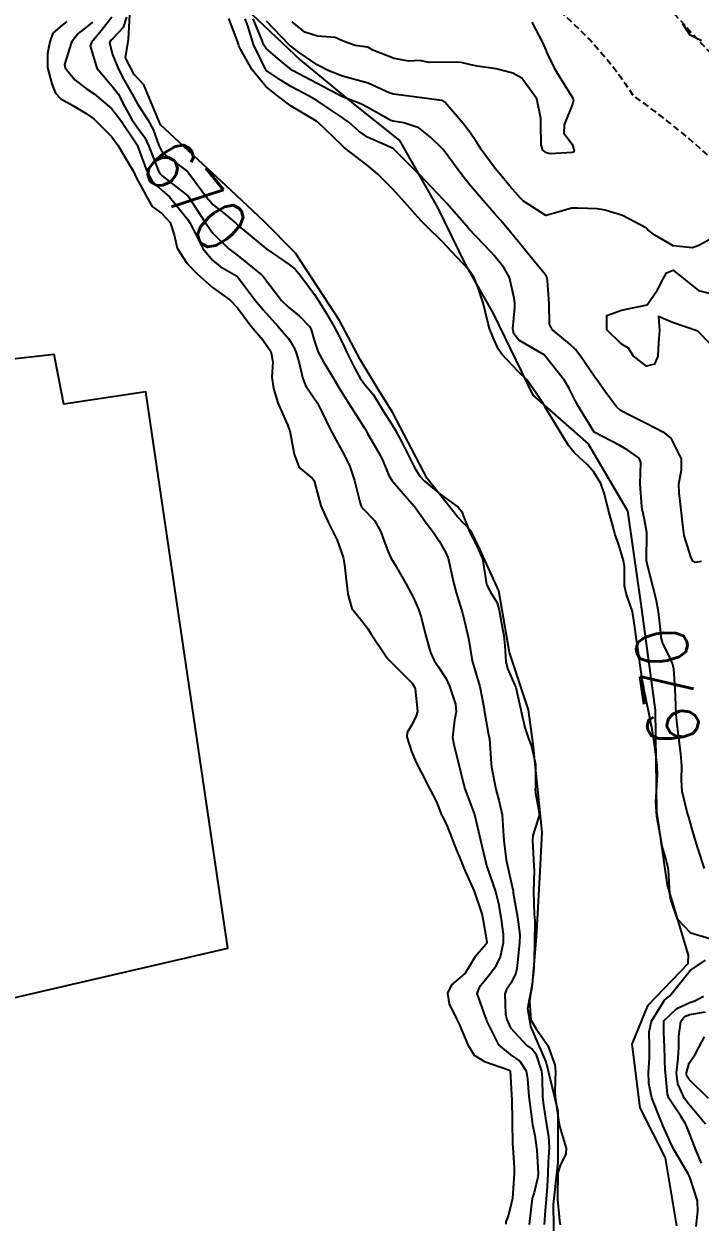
# Model space of a CAD drawing. Header units: metres. Extents: x 292545 to 299085, y 7450245 to 7463078.
# Drawn here: x 296339.5 to 296392.4, y 7455605.3 to 7455698.9 of the extents above; entities that cross this region are included whole.
import ezdxf
from ezdxf.enums import TextEntityAlignment as Align

# ---------------------------------------------------------------- set-up
doc = ezdxf.new("R2010")
doc.units = ezdxf.units.M
doc.linetypes.add('DASHED', pattern=[0.75, 0.5, -0.25])
for name, color, linetype in [('Cotas', 45, 'Continuous'), ('Curvas de Nivel 1m', 11, 'Continuous'), ('Curvas de Nivel 5m', 15, 'Continuous'), ('Edificações', 30, 'Continuous'), ('Hidrografia', 140, 'Continuous'), ('Vias Secundárias', 230, 'DASHED')]:
    doc.layers.add(name, color=color, linetype=linetype)
doc.styles.add('Style-STANDARD', font='STANDARD.shx')

msp = doc.modelspace()

# ---------------------------------------------------------------- linework, layer by layer
at = {"layer": 'Curvas de Nivel 1m', "flags": 128}
for points, elevation in [([(296347.563, 7455699.469), (296347.286, 7455698.677), (296346.478, 7455697.822), (296346.303, 7455697.654), (296346.234, 7455697.482), (296346.464, 7455696.553), (296346.89, 7455695.476), (296347.366, 7455694.549), (296347.991, 7455693.464), (296348.421, 7455692.695), (296349.225, 7455691.448), (296349.649, 7455690.695), (296350.077, 7455689.435), (296350.374, 7455688.861), (296352.322, 7455687.41), (296352.353, 7455687.381), (296353.798, 7455685.395), (296354.327, 7455684.8), (296355.135, 7455684.192), (296356.107, 7455683.363), (296356.31, 7455683.172), (296357.35, 7455682.297), (296358.286, 7455681.513), (296358.511, 7455681.338), (296360.271, 7455680.133), (296360.723, 7455679.768), (296361.114, 7455679.307), (296362.241, 7455677.797), (296362.592, 7455677.286), (296363.19, 7455676.313), (296363.783, 7455675.274), (296364.205, 7455674.473), (296364.603, 7455673.67), (296364.779, 7455673.264), (296365.365, 7455672.068), (296365.827, 7455671.253), (296366.158, 7455670.793), (296366.861, 7455669.95), (296367.298, 7455669.233), (296367.609, 7455668.7), (296368.13, 7455667.901), (296368.544, 7455667.216), (296369.072, 7455666.247), (296369.595, 7455665.205), (296370.083, 7455664.222), (296370.477, 7455663.594), (296370.852, 7455663.188), (296372.058, 7455662.184), (296373.462, 7455661.156), (296373.736, 7455660.851), (296374.033, 7455660.133), (296374.406, 7455659.146), (296374.86, 7455658.296), (296375.38, 7455657.136), (296375.633, 7455655.479), (296375.692, 7455655.133), (296375.967, 7455654.565), (296376.522, 7455653.685), (296376.69, 7455653.119), (296376.838, 7455652.218), (296377.042, 7455651.113), (296377.121, 7455650.318), (296377.199, 7455649.111), (296377.334, 7455648.545), (296377.885, 7455647.292), (296377.97, 7455647.099), (296378.015, 7455646.964), (296378.436, 7455645.101), (296378.68, 7455643.936), (296378.966, 7455643.093), (296379.215, 7455642.478), (296379.508, 7455641.085), (296379.509, 7455639.362), (296379.497, 7455639.084), (296379.519, 7455638.823), (296379.766, 7455637.41), (296379.813, 7455637.08), (296379.811, 7455637.031), (296379.76, 7455636.868), (296379.321, 7455635.505), (296379.278, 7455635.087), (296379.301, 7455634.659), (296379.394, 7455633.085), (296379.4, 7455632.775), (296379.363, 7455631.085), (296379.408, 7455629.343), (296379.438, 7455629.083), (296379.455, 7455628.878), (296379.443, 7455627.083), (296379.444, 7455626.886), (296379.392, 7455625.083), (296379.204, 7455623.48), (296379.129, 7455623.087), (296379.055, 7455622.555), (296379.161, 7455621.086), (296379.562, 7455620.372), (296380.478, 7455619.071), (296381.017, 7455617.576), (296381.075, 7455617.064), (296381.037, 7455615.535), (296381.05, 7455615.065), (296381.308, 7455613.229), (296381.338, 7455613.061), (296381.467, 7455612.517), (296381.908, 7455611.055), (296381.896, 7455610.605), (296381.432, 7455609.695), (296381.281, 7455609.205), (296381.269, 7455609.062), (296381.227, 7455607.24), (296381.229, 7455607.062), (296381.386, 7455605.378), (296381.434, 7455605.059)], 669), ([(296393.143, 7455627.43), (296391.652, 7455627.868), (296390.618, 7455628.95), (296390.068, 7455630.575), (296390.022, 7455630.957), (296389.905, 7455632.764), (296389.877, 7455632.958), (296389.719, 7455633.592), (296389.429, 7455634.664), (296389.375, 7455634.965), (296389.297, 7455635.41), (296388.997, 7455636.971), (296388.924, 7455638.122), (296388.982, 7455638.972), (296389.048, 7455640.224), (296389.016, 7455640.972), (296388.886, 7455642.037), (296388.765, 7455642.976), (296388.639, 7455643.776), (296388.394, 7455644.982), (296387.997, 7455646.872), (296387.98, 7455646.989), (296387.973, 7455647.078), (296387.889, 7455647.564), (296387.672, 7455648.992), (296387.637, 7455649.262), (296387.387, 7455650.995), (296387.314, 7455651.615), (296387.096, 7455652.999), (296386.64, 7455654.33), (296386.472, 7455655.005), (296386.463, 7455656.539), (296386.4, 7455657.006), (296386.016, 7455658.305), (296385.754, 7455659.013), (296385.628, 7455659.413), (296385.188, 7455661.019), (296384.899, 7455662.183), (296384.62, 7455663.025), (296384.082, 7455663.894), (296383.544, 7455664.495), (296382.947, 7455665.047), (296382.51, 7455665.467), (296382.102, 7455665.995), (296381.448, 7455667.067), (296380.354, 7455668.863), (296380.228, 7455669.079), (296380.144, 7455669.235), (296378.856, 7455671.093), (296378.173, 7455671.783), (296376.884, 7455673.12), (296376.61, 7455673.537), (296376.206, 7455674.43), (296375.921, 7455675.133), (296375.812, 7455675.539), (296375.415, 7455677.138), (296375.007, 7455678.387), (296374.687, 7455679.146), (296374.269, 7455679.737), (296372.954, 7455681.163), (296372.293, 7455681.856), (296370.949, 7455683.19), (296370.63, 7455683.51), (296370.319, 7455683.844), (296369.107, 7455685.212), (296368.341, 7455686.054), (296367.165, 7455687.232), (296366.363, 7455687.897), (296364.603, 7455689.267), (296364.482, 7455689.366), (296364.385, 7455689.457), (296362.487, 7455691.289), (296362.404, 7455691.35), (296362.265, 7455691.431), (296360.421, 7455692.525), (296359.362, 7455693.326), (296358.835, 7455693.732), (296358.44, 7455694.068), (296357.383, 7455695.351), (296356.469, 7455696.969), (296356.345, 7455697.235), (296356.297, 7455697.363), (296356.238, 7455697.602), (296355.563, 7455699.374)], 669), ([(296392.492, 7455656.933), (296391.992, 7455656.838), (296391.801, 7455656.942), (296391.66, 7455657.281), (296391.133, 7455658.949), (296390.999, 7455659.985), (296390.911, 7455660.951), (296390.733, 7455662.283), (296390.722, 7455662.954), (296390.937, 7455664.099), (296390.92, 7455664.952), (296390.109, 7455666.56), (296389.628, 7455666.965), (296388.124, 7455667.731), (296386.707, 7455668.429), (296386.139, 7455668.752), (296385.85, 7455669.013), (296384.94, 7455670.237), (296384.376, 7455671.028), (296384.167, 7455671.332), (296382.993, 7455673.048), (296382.634, 7455673.49), (296382.202, 7455673.915), (296381.582, 7455674.435), (296380.812, 7455675.071), (296380.612, 7455675.47), (296380.58, 7455677.075), (296380.453, 7455678.885), (296380.437, 7455679.077), (296380.387, 7455679.201), (296380.266, 7455679.348), (296378.832, 7455681.095), (296378.293, 7455681.77), (296377.199, 7455683.117), (296376.792, 7455683.597), (296376.323, 7455684.125), (296375.437, 7455685.139), (296374.346, 7455686.426), (296373.749, 7455687.156), (296372.381, 7455689.017), (296372.248, 7455689.172), (296371.3, 7455690.095), (296370.399, 7455690.825), (296369.236, 7455691.212), (296368.404, 7455691.344), (296368.223, 7455691.404), (296366.415, 7455692.426), (296365.874, 7455692.705), (296364.423, 7455693.246), (296364.371, 7455693.271), (296362.443, 7455694.301), (296360.517, 7455695.309), (296360.453, 7455695.35), (296359.385, 7455696.249), (296358.47, 7455697.025), (296358.265, 7455697.342), (296358.159, 7455697.661), (296357.464, 7455699.35)], 671), ([(296342.892, 7455699.129), (296342.493, 7455698.836), (296341.805, 7455698.215), (296341.56, 7455697.539), (296341.381, 7455696.624), (296341.368, 7455695.541), (296341.715, 7455694.263), (296341.995, 7455693.534), (296342.426, 7455693.097), (296343.371, 7455692.563), (296344.409, 7455691.936), (296345.025, 7455691.494), (296346.39, 7455690.151), (296346.865, 7455689.475), (296347.63, 7455688.201), (296348.068, 7455687.463), (296348.347, 7455686.894), (296348.845, 7455685.96), (296349.104, 7455685.448), (296349.549, 7455684.665), (296350.32, 7455684.138), (296350.963, 7455683.424), (296351.27, 7455682.449), (296351.502, 7455681.418), (296352.271, 7455680.235), (296353.083, 7455679.402), (296354.253, 7455678.368), (296354.818, 7455677.951), (296355.639, 7455677.369), (296356.234, 7455676.74), (296357.263, 7455675.349), (296358.202, 7455674.262), (296358.829, 7455673.334), (296358.981, 7455672.532), (296358.919, 7455671.332), (296359.037, 7455670.448), (296359.379, 7455669.328), (296360.126, 7455667.605), (296360.214, 7455667.409), (296360.249, 7455667.318), (296360.313, 7455667.124), (296360.667, 7455665.311), (296361.054, 7455664.277), (296362.074, 7455663.429), (296362.186, 7455663.289), (296362.243, 7455663.115), (296362.737, 7455661.283), (296363.308, 7455659.999), (296363.686, 7455659.273), (296364.016, 7455658.584), (296364.489, 7455657.265), (296364.597, 7455656.661), (296364.751, 7455655.262), (296364.846, 7455654.379), (296365.174, 7455653.258), (296365.943, 7455652.285), (296366.4, 7455651.706), (296366.665, 7455651.239), (296367.906, 7455649.41), (296368.069, 7455649.218), (296369.885, 7455647.397), (296370.021, 7455647.199), (296370.11, 7455646.967), (296370.296, 7455645.196), (296370.199, 7455644.847), (296369.842, 7455644.149), (296369.5, 7455643.54), (296369.455, 7455643.204), (296369.822, 7455642.073), (296370.204, 7455641.196), (296370.606, 7455640.387), (296371.246, 7455639.185), (296371.772, 7455638.127), (296372.031, 7455637.441), (296372.146, 7455637.174), (296372.556, 7455636.362), (296373.032, 7455635.161), (296373.226, 7455634.655), (296373.716, 7455633.494), (296373.83, 7455633.149), (296373.909, 7455632.95), (296374.736, 7455631.14), (296375.275, 7455629.527), (296375.366, 7455629.133), (296375.648, 7455627.646), (296375.715, 7455627.129), (296375.704, 7455627.068), (296375.641, 7455626.98), (296374.776, 7455625.994), (296374.292, 7455625.143), (296374.02, 7455624.742), (296373.611, 7455624.381), (296372.946, 7455623.817), (296372.636, 7455623.164), (296372.765, 7455622.343), (296373.334, 7455621.154), (296373.566, 7455620.698), (296374.242, 7455619.143), (296374.717, 7455618.325), (296375.53, 7455617.823), (296377.473, 7455617.161), (296377.523, 7455617.137), (296377.547, 7455617.11), (296377.639, 7455615.243), (296377.65, 7455615.108), (296377.661, 7455614.947), (296377.683, 7455613.107), (296377.73, 7455611.38), (296377.747, 7455611.106), (296377.845, 7455609.512), (296377.838, 7455609.104), (296377.813, 7455608.718), (296377.707, 7455607.105), (296377.389, 7455605.735), (296377.201, 7455605.296), (296377.197, 7455605.112)], 672), ([(296344.901, 7455699.092), (296344.491, 7455698.736), (296343.785, 7455698.209), (296343.268, 7455697.518), (296342.708, 7455695.779), (296342.748, 7455695.526), (296343.519, 7455694.59), (296344.437, 7455693.881), (296345.016, 7455693.494), (296346.415, 7455692.3), (296347.052, 7455691.474), (296348.383, 7455689.504), (296348.4, 7455689.477), (296348.408, 7455689.46), (296348.421, 7455689.42), (296349.134, 7455687.448), (296349.558, 7455686.655), (296350.338, 7455685.927), (296350.914, 7455685.424), (296352.316, 7455683.675), (296352.493, 7455683.408), (296352.715, 7455682.998), (296353.526, 7455681.398), (296354.274, 7455680.475), (296354.884, 7455679.996), (296355.971, 7455679.364), (296356.157, 7455679.257), (296356.261, 7455679.15), (296357.619, 7455677.346), (296358.232, 7455676.593), (296359.374, 7455675.328), (296360.203, 7455674.352), (296360.614, 7455673.731), (296360.79, 7455673.311), (296361.039, 7455672.448), (296361.298, 7455671.303), (296361.545, 7455670.688), (296362.148, 7455669.795), (296362.478, 7455669.287), (296362.84, 7455668.579), (296363.462, 7455667.277), (296364.106, 7455666.119), (296364.575, 7455665.265), (296365.004, 7455664.34), (296365.38, 7455663.257), (296365.808, 7455661.491), (296365.89, 7455661.252), (296366.041, 7455661.037), (296366.932, 7455660.137), (296367.438, 7455659.229), (296367.598, 7455658.805), (296368.007, 7455657.675), (296368.222, 7455657.218), (296368.558, 7455656.651), (296369.38, 7455655.206), (296369.962, 7455654.128), (296370.363, 7455653.196), (296370.571, 7455652.57), (296370.924, 7455651.19), (296371.3, 7455649.799), (296371.599, 7455649.183), (296371.898, 7455648.716), (296372.505, 7455647.787), (296372.794, 7455647.166), (296373.255, 7455645.766), (296373.316, 7455645.158), (296373.199, 7455644.512), (296373.019, 7455643.162), (296373.149, 7455642.483), (296373.511, 7455641.155), (296373.795, 7455639.951), (296374.001, 7455639.148), (296374.125, 7455638.801), (296374.737, 7455637.14), (296375.073, 7455635.807), (296375.228, 7455635.135), (296375.688, 7455633.155), (296375.697, 7455633.13), (296375.712, 7455633.086), (296376.381, 7455631.123), (296376.615, 7455630.185), (296376.8, 7455629.119), (296376.981, 7455627.785), (296377.002, 7455627.116), (296376.759, 7455625.992), (296376.301, 7455625.123), (296376.016, 7455624.727), (296375.609, 7455624.207), (296375.114, 7455623.621), (296374.929, 7455623.137), (296375.575, 7455621.316), (296375.651, 7455621.129), (296375.694, 7455621.006), (296376.626, 7455619.119), (296377.535, 7455618.367), (296378.293, 7455617.861), (296378.787, 7455617.091), (296378.889, 7455616.462), (296378.988, 7455615.088), (296379.23, 7455613.33), (296379.253, 7455613.083), (296379.275, 7455612.887), (296379.462, 7455612.033), (296379.605, 7455611.078), (296379.619, 7455610.909), (296379.727, 7455609.077), (296379.712, 7455608.794), (296379.41, 7455607.58), (296379.287, 7455607.2), (296379.261, 7455607.082), (296379.225, 7455606.906), (296379.031, 7455605.085)], 671), ([(296393.886, 7455682.503), (296392.29, 7455681.617), (296391.798, 7455681.435), (296390.289, 7455681.603), (296388.831, 7455682.441), (296388.302, 7455682.859), (296388.252, 7455682.93), (296388.201, 7455682.982), (296386.317, 7455683.961), (296384.957, 7455684.39), (296384.325, 7455684.484), (296382.815, 7455684.556), (296382.325, 7455684.535), (296381.174, 7455684.213), (296380.316, 7455683.975), (296378.575, 7455685.098), (296378.335, 7455685.332), (296377.501, 7455686.27), (296376.8, 7455687.123), (296376.361, 7455687.646), (296375.278, 7455689.137), (296374.937, 7455689.69), (296374.396, 7455690.491), (296373.858, 7455691.155), (296372.42, 7455692.842), (296372.202, 7455692.955), (296370.423, 7455693.2), (296368.426, 7455693.445), (296368.087, 7455693.565), (296366.439, 7455694.308), (296365.002, 7455694.704), (296364.447, 7455694.86), (296363.362, 7455695.281), (296362.457, 7455695.747), (296361.059, 7455696.712), (296360.471, 7455697.15), (296360.382, 7455697.222), (296360.272, 7455697.313), (296358.5, 7455699.152)], 672), ([(296379.224, 7455699.093), (296380.055, 7455697.508), (296380.24, 7455697.082), (296380.468, 7455696.576), (296380.954, 7455695.568), (296381.23, 7455695.068), (296382.424, 7455693.138), (296382.472, 7455693.05), (296382.488, 7455692.984), (296382.419, 7455692.667), (296381.754, 7455691.06), (296381.737, 7455690.401), (296382.388, 7455689.559), (296382.543, 7455689.048), (296382.496, 7455688.934), (296382.38, 7455688.887), (296380.655, 7455688.8), (296380.38, 7455688.872), (296380.097, 7455689.083), (296379.971, 7455689.501), (296379.936, 7455691.085), (296379.939, 7455691.553), (296379.626, 7455693.088), (296378.447, 7455694.705), (296377.752, 7455695.107), (296376.456, 7455695.431), (296374.962, 7455695.646), (296374.459, 7455695.743), (296373.695, 7455695.923), (296372.461, 7455695.963), (296371.214, 7455695.943), (296370.462, 7455696.085), (296369.63, 7455696.039), (296368.463, 7455696.246), (296366.815, 7455696.891), (296366.471, 7455697.094), (296366.36, 7455697.13), (296365.432, 7455697.256), (296364.478, 7455697.592), (296363.862, 7455697.896), (296362.483, 7455697.991), (296361.487, 7455698.301), (296360.5, 7455699.121)], 673), ([(296392.48, 7455697.615), (296391.615, 7455698.074), (296391.034, 7455698.952)], 673), ([(296393.185, 7455673.908), (296392.213, 7455674.94), (296390.219, 7455675.614), (296389.127, 7455676.068), (296389.205, 7455674.97), (296389.136, 7455674.038), (296389.076, 7455672.971), (296388.816, 7455672.341), (296388.181, 7455672.199), (296387.147, 7455672.996), (296386.786, 7455673.588), (296386.202, 7455673.947), (296385.079, 7455675.021), (296385.097, 7455676.148), (296386.228, 7455676.557), (296388.233, 7455676.98), (296389.052, 7455678.17), (296389.467, 7455678.968), (296389.746, 7455679.487), (296390.27, 7455679.686), (296391.205, 7455678.951), (296392.251, 7455678.116), (296393.185, 7455677.863)], 672), ([(296392.063, 7455604.933), (296392.201, 7455606.126), (296392.19, 7455606.932), (296391.586, 7455608.774), (296391.508, 7455608.939), (296391.425, 7455609.095), (296390.324, 7455610.957), (296390.036, 7455611.538), (296389.472, 7455612.832), (296389.41, 7455612.971), (296389.36, 7455613.086), (296388.617, 7455614.979), (296388.383, 7455616.112), (296388.356, 7455616.982), (296388.415, 7455618.101), (296388.425, 7455618.981), (296388.391, 7455620.151), (296388.578, 7455620.975), (296389.59, 7455622.621), (296389.772, 7455622.777), (296390.016, 7455622.956), (296391.613, 7455624.94), (296392.804, 7455625.75)], 669), ([(296392.815, 7455612.927), (296391.496, 7455614.498), (296391.156, 7455614.945), (296390.631, 7455616.071), (296390.544, 7455616.955), (296390.671, 7455618.089), (296390.712, 7455618.952), (296390.706, 7455619.798), (296390.873, 7455620.947), (296391.172, 7455621.349), (296391.579, 7455621.504), (296392.794, 7455621.714)], 671), ([(296393.03, 7455614.925), (296391.518, 7455616.414), (296391.321, 7455616.743), (296391.306, 7455616.943), (296391.531, 7455617.698), (296392.034, 7455618.439), (296392.289, 7455618.933), (296392.726, 7455619.758)], 672)]:
    msp.add_lwpolyline(points, dxfattribs=dict(at, elevation=elevation))
at = {"layer": 'Curvas de Nivel 5m', "elevation": 670, "flags": 128}
for points in [[(296346.415, 7455699.481), (296345.567, 7455698.409), (296344.822, 7455697.497), (296344.719, 7455697.249), (296345.24, 7455695.492), (296346.439, 7455694.085), (296346.891, 7455693.475), (296347.423, 7455692.465), (296347.976, 7455691.464), (296348.397, 7455690.883), (296348.996, 7455690.058), (296349.274, 7455689.447), (296349.873, 7455687.924), (296350.065, 7455687.434), (296350.164, 7455687.246), (296350.349, 7455687.067), (296351.882, 7455685.87), (296352.334, 7455685.515), (296352.426, 7455685.409), (296352.608, 7455685.129), (296353.716, 7455683.396), (296354.301, 7455682.599), (296355.541, 7455681.371), (296355.96, 7455681.046), (296356.277, 7455680.815), (296358.095, 7455679.342), (296358.261, 7455679.168), (296359.661, 7455677.326), (296360.228, 7455676.784), (296361.044, 7455676.131), (296361.862, 7455675.295), (296361.985, 7455675.068), (296362.203, 7455674.293), (296362.54, 7455673.287), (296362.942, 7455672.522), (296363.702, 7455671.275), (296364.156, 7455670.531), (296364.936, 7455669.262), (296366.124, 7455667.394), (296366.179, 7455667.305), (296366.219, 7455667.249), (296366.373, 7455666.992), (296367.373, 7455665.231), (296367.608, 7455664.747), (296368.077, 7455663.588), (296368.305, 7455663.218), (296370.044, 7455661.255), (296370.087, 7455661.199), (296370.884, 7455660.04), (296371.55, 7455659.185), (296372.016, 7455658.475), (296372.476, 7455657.641), (296372.685, 7455657.17), (296372.903, 7455656.253), (296373.137, 7455655.163), (296373.309, 7455654.503), (296373.724, 7455653.153), (296373.775, 7455652.976), (296373.941, 7455652.348), (296374.238, 7455651.147), (296374.307, 7455650.758), (296374.558, 7455649.143), (296374.842, 7455648.192), (296375.168, 7455647.137), (296375.468, 7455645.525), (296375.532, 7455645.133), (296375.835, 7455643.387), (296375.894, 7455643.129), (296375.913, 7455643.048), (296376.052, 7455641.128), (296376.084, 7455640.852), (296376.414, 7455639.124), (296376.647, 7455638.248), (296376.902, 7455637.119), (296376.997, 7455635.865), (296377.04, 7455635.117), (296377.23, 7455633.603), (296377.317, 7455633.114), (296377.697, 7455631.475), (296377.767, 7455631.182), (296377.771, 7455631.109), (296377.783, 7455631.018), (296378.114, 7455629.103), (296378.28, 7455627.731), (296378.268, 7455627.101), (296378.101, 7455625.576), (296378.064, 7455625.103), (296377.985, 7455624.737), (296377.606, 7455623.972), (296377.262, 7455623.449), (296377.126, 7455623.115), (296377.171, 7455621.52), (296377.277, 7455621.113), (296377.563, 7455620.471), (296378.827, 7455619.091), (296379.247, 7455618.791), (296379.536, 7455618.417), (296379.983, 7455617.075), (296380.043, 7455616.55), (296380.074, 7455615.074), (296380.14, 7455614.427), (296380.351, 7455613.071), (296380.537, 7455611.994), (296380.593, 7455611.069), (296380.509, 7455609.997), (296380.485, 7455609.069), (296380.44, 7455608.047), (296380.343, 7455607.071), (296380.281, 7455606.184), (296380.183, 7455605.072)], [(296392.717, 7455632.93), (296392.221, 7455634.442), (296392.084, 7455634.936), (296391.749, 7455635.987), (296391.488, 7455636.943), (296391.377, 7455637.333), (296390.992, 7455638.948), (296390.927, 7455639.814), (296390.946, 7455640.949), (296390.88, 7455641.886), (296390.756, 7455642.951), (296390.593, 7455644.204), (296390.52, 7455644.953), (296390.452, 7455646.376), (296390.421, 7455646.955), (296390.321, 7455648.534), (296390.229, 7455648.957), (296389.91, 7455649.637), (296389.458, 7455650.506), (296389.34, 7455650.969), (296389.277, 7455651.625), (296389.125, 7455652.972), (296388.952, 7455653.964), (296388.695, 7455654.979), (296388.241, 7455656.745), (296388.195, 7455656.987), (296388.181, 7455657.164), (296388.224, 7455658.987), (296388.213, 7455659.176), (296388.035, 7455660.17), (296387.893, 7455660.833), (296387.861, 7455660.983), (296387.816, 7455661.213), (296387.694, 7455662.986), (296387.755, 7455664.651), (296387.612, 7455664.987), (296386.721, 7455665.622), (296386.103, 7455665.978), (296384.113, 7455667.03), (296382.869, 7455669.049), (296382.608, 7455669.514), (296382.157, 7455670.445), (296381.776, 7455671.064), (296380.193, 7455673.08), (296378.204, 7455674.232), (296377.818, 7455674.715), (296377.733, 7455675.107), (296377.901, 7455676.776), (296377.901, 7455677.105), (296377.843, 7455677.502), (296377.494, 7455679.112), (296377.05, 7455679.898), (296376.28, 7455680.85), (296376.032, 7455681.133), (296374.31, 7455682.939), (296374.115, 7455683.152), (296372.586, 7455684.912), (296372.362, 7455685.17), (296372.333, 7455685.202), (296371.363, 7455686.204), (296370.419, 7455687.199), (296370.354, 7455687.266), (296368.383, 7455689.22), (296366.392, 7455690.107), (296365.717, 7455690.571), (296364.927, 7455691.262), (296364.623, 7455691.485), (296364.406, 7455691.625), (296363.397, 7455692.302), (296362.428, 7455692.967), (296361.834, 7455693.296), (296360.44, 7455694.021), (296359.644, 7455694.521), (296358.453, 7455695.33), (296358.43, 7455695.364), (296357.467, 7455697.35), (296357.044, 7455698.805), (296356.834, 7455699.357)], [(296392.486, 7455609.881), (296392.049, 7455610.934), (296391.468, 7455612.42), (296391.317, 7455612.788), (296391.248, 7455612.943), (296390.879, 7455613.552), (296389.94, 7455614.963), (296389.821, 7455615.28), (296389.668, 7455616.968), (296389.662, 7455617.105), (296389.603, 7455618.969), (296389.559, 7455620.066), (296389.549, 7455620.96), (296389.574, 7455621.024), (296390.561, 7455621.972), (296391.588, 7455622.446), (296391.963, 7455622.562), (296392.654, 7455622.929)]]:
    msp.add_lwpolyline(points, dxfattribs=at)
at = {"layer": 'Edificações'}
msp.add_lwpolyline([(296268.56, 7455606.55), (296355.469, 7455626.696), (296349.056, 7455670.186), (296342.649, 7455669.216), (296341.905, 7455673.114), (296332.572, 7455672.073), (296331.57, 7455679.584), (296326.779, 7455678.929), (296325.97, 7455685.03), (296314.196, 7455683.091), (296311.783, 7455697.319), (296303.711, 7455695.768), (296304.66, 7455688.41), (296284.011, 7455685.012), (296286.909, 7455665.027), (296259.569, 7455660.876), (296260.19, 7455655.916), (296245.806, 7455653.643), (296249.329, 7455630.023), (296264.851, 7455632.503)], close=True, dxfattribs=at)
at = {"layer": 'Hidrografia'}
for points in [[(296381.039, 7455599.698), (296380.914, 7455606.653), (296381.288, 7455609.953), (296381.288, 7455613.937), (296380.353, 7455617.797), (296379.164, 7455620.57), (296378.915, 7455622.002), (296379.289, 7455623.87), (296379.6, 7455627.543), (296379.85, 7455632.213), (296380.037, 7455635.762), (296379.347, 7455642.651), (296378.973, 7455645.329), (296377.477, 7455649.811), (296376.661, 7455654.635), (296375.165, 7455657.872), (296374.479, 7455659.304), (296373.419, 7455660.425), (296371.05, 7455663.414), (296368.365, 7455668.548), (296367.119, 7455670.541), (296365.809, 7455672.72), (296364.188, 7455675.771), (296360.756, 7455681.023), (296358.324, 7455683.514), (296355.705, 7455685.942), (296350.215, 7455691.07), (296348.906, 7455694.183), (296348.158, 7455694.992), (296347.472, 7455696.3), (296347.721, 7455697.732), (296347.846, 7455700.16)], [(296357.347, 7455699.709), (296361.158, 7455696.109), (296365.176, 7455692.818), (296368.884, 7455689.835), (296371.871, 7455684.588), (296374.042, 7455680.11), (296376.206, 7455676.305), (296379.296, 7455669.927), (296383.622, 7455666.121), (296386.712, 7455660.875), (296387.742, 7455653.572), (296388.881, 7455645.286), (296388.984, 7455637.366), (296389.808, 7455631.605), (296391.456, 7455626.154), (296391.427, 7455625.459), (296388.283, 7455622.172), (296387.034, 7455619.196), (296387.679, 7455614.209), (296389.652, 7455610.308), (296390.54, 7455604.969)]]:
    msp.add_lwpolyline(points, dxfattribs=at)
at = {"layer": 'Vias Secundárias', "elevation": 672.116}
msp.add_lwpolyline([(296354.553, 7455924.327, -0.056655), (296347.279, 7455921.915, -0.050709), (296315.669, 7455920.333, 0.344956), (296311.338, 7455886.945, 0.02877), (296351.166, 7455792.515, -0.120264), (296361.075, 7455749.95, 0.109882), (296393.104, 7455696.78, -0.125082), (296422.339, 7455651.581, 0.070006), (296426.254, 7455623.69, 0.045051), (296436.848, 7455614.711)], format="xyb", dxfattribs=at)
at = {"layer": 'Vias Secundárias'}
msp.add_lwpolyline([(296337.207, 7455700.599, 0.056752), (296357.872, 7455703.829, -0.001311), (296374.071, 7455704.693, -0.140899), (296387.162, 7455693.348, -0.165321), (296409.291, 7455663.041, -0.135295), (296415.702, 7455623.404, 0.082574), (296418.236, 7455591.805, 0.028833), (296445.385, 7455547.819, 0.107502)], format="xyb", dxfattribs=at)

# ---------------------------------------------------------------- texts
at = {"layer": 'Cotas', "style": 'Style-STANDARD'}
for rotation, p in [(309.5629, (296352.898, 7455685.554, 670)), (98.23578, (296389.831, 7455647.13, 670))]:
    msp.add_text('670', height=4, rotation=rotation, dxfattribs=at).set_placement(p, align=Align.MIDDLE_CENTER)

doc.saveas('drawing.dxf')
